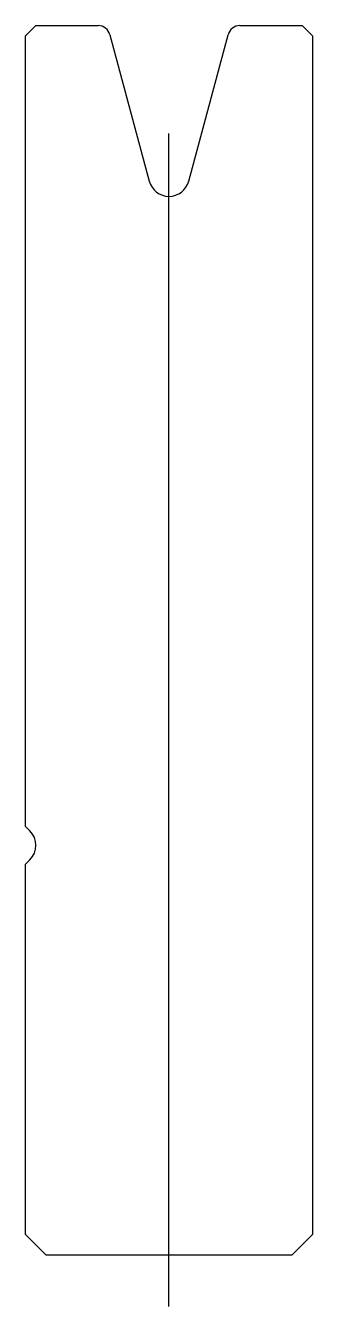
# Model space of a CAD drawing. Header units: metres. Extents: x -7.1 to 6.9, y -32.5 to 30.
import ezdxf

# ---------------------------------------------------------------- set-up
doc = ezdxf.new("R2010")
doc.units = ezdxf.units.M

msp = doc.modelspace()

# ---------------------------------------------------------------- linework, layer by layer
for p, q in [((-6.591506, 30.004547), (-7.091506, 29.504547)), ((-6.591506, 30.004547), (-3.551902, 30.004547)), ((3.368891, 30.004547), (6.408494, 30.004547)), ((6.908494, 29.504547), (6.408494, 30.004547)), ((-7.091506, -9.081239), (-7.091506, 29.504547)), ((-2.972346, 29.559839), (-1.057432, 22.413279)), ((0.87442, 22.413279), (2.789335, 29.559839)), ((6.908494, 29.504547), (6.908494, -28.995453)), ((-0.091506, -32.495453), (-0.091506, 24.743802)), ((-7.091506, -9.081239), (-6.884399, -9.288346)), ((-6.884399, -10.702559), (-7.091506, -10.909666)), ((-7.091506, -28.995453), (-7.091506, -10.909666)), ((-7.091506, -28.995453), (-6.091506, -29.995453)), ((5.908494, -29.995453), (6.908494, -28.995453)), ((5.908494, -29.995453), (-6.091506, -29.995453))]:
    msp.add_line(p, q)
for centre, radius, start, end in [((-3.551902, 29.404547), 0.6, 15, 90), ((3.368891, 29.404547), 0.6, 90, 165), ((-0.091506, 22.672098), 1, 195, 345), ((-7.591506, -9.995453), 1, 315, 45)]:
    msp.add_arc(centre, radius, start, end)

doc.saveas('drawing.dxf')
